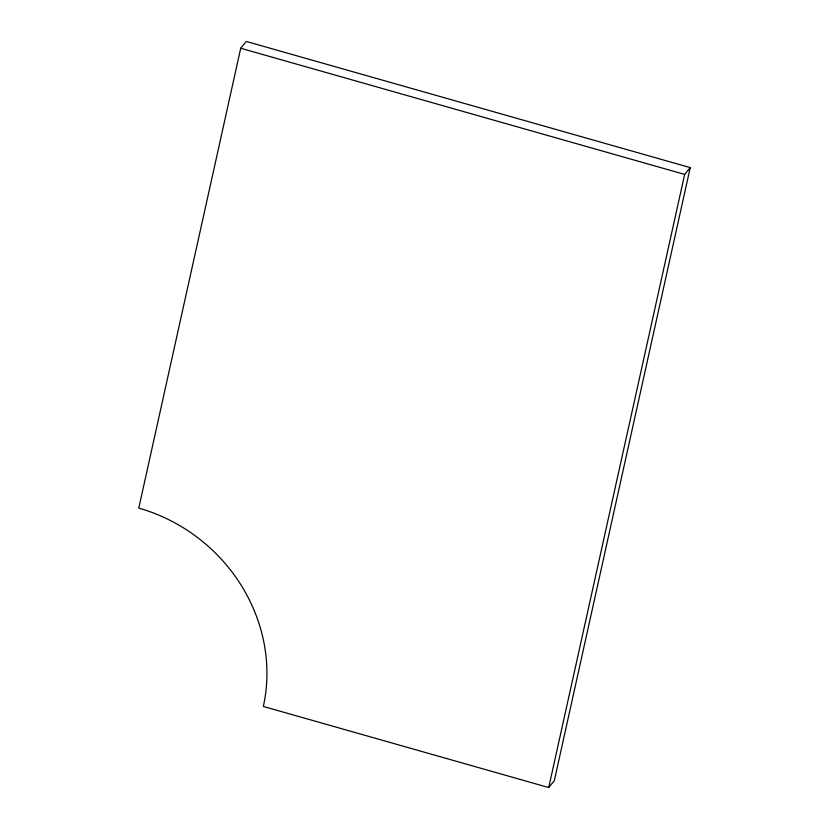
<?xml version="1.0" encoding="UTF-8"?>
<svg xmlns="http://www.w3.org/2000/svg" width="829" height="829" viewBox="0 0 829 829"><rect width="100%" height="100%" fill="white"/><g stroke="black" fill="none" stroke-linecap="round" stroke-linejoin="round"><path stroke-width="1.24" d="M240.721 48.248L138.764 508.104A166.981 154.712 39.4 0 1 263.332 706.443L548.715 787.55L554.3 780.752L690.236 167.613L246.296 41.45L240.721 48.248L684.65 174.411L690.236 167.613M548.715 787.55L684.65 174.411"/></g></svg>
